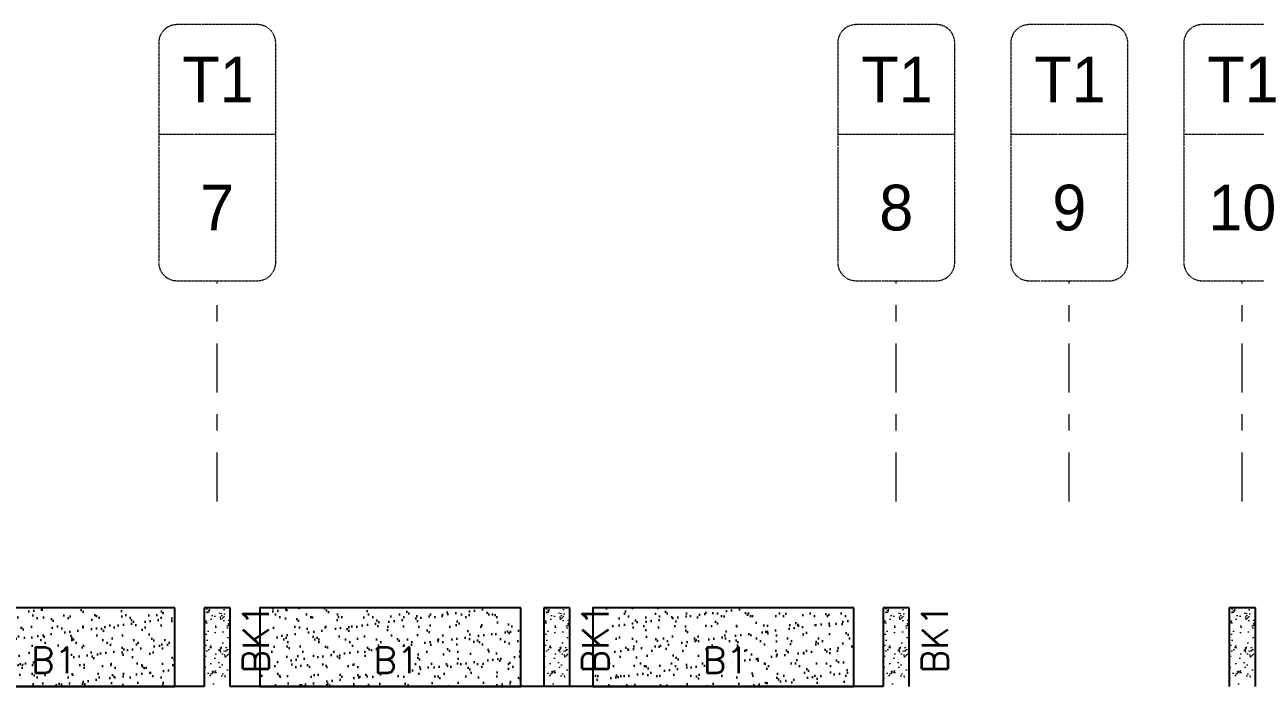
# Model space of a CAD drawing. Header units: millimetres. Extents: x 1078357 to 2594950, y -4969473 to -4636555.
# Drawn here: x 1247072 to 1256497, y -4652534 to -4647470 of the extents above; entities that cross this region are included whole.
import ezdxf
from ezdxf.enums import TextEntityAlignment as Align

# ---------------------------------------------------------------- set-up
doc = ezdxf.new("R2010")
doc.units = ezdxf.units.MM
for name, pattern in [('CENTER', [2, 1.25, -0.25, 0.25, -0.25]), ('CONTINOUS', [0]), ('DGN STYLE 7', [8.34, 3.75, -1.67, 1.25, -1.67]), ('HIDDEN', [0.375, 0.25, -0.125]), ('New Retail block$0$CONTINOUS', [0])]:
    doc.linetypes.add(name, pattern=pattern)
for name, color, linetype, lineweight in [('A-_ANOTDIMA_D-', 6, 'Continuous', 13), ('A-_ANOTGRID_E-', 8, 'DGN STYLE 7', 13), ('GRID LINE', 8, 'Continuous', 0), ('HATCH', 8, 'Continuous', 30), ('S-NON STR RCC WALL', 8, 'Continuous', 0)]:
    doc.layers.add(name, color=color, linetype=linetype, lineweight=lineweight)
doc.layers.add('B-200x650', color=241, linetype='HIDDEN')
doc.layers.add('S-PROJECTION', color=54, linetype='New Retail block$0$CONTINOUS')
doc.styles.add('ROMANS', font='romans.shx', dxfattribs={"width": 0.85})
doc.styles.get("Standard").update_dxf_attribs({"font": 'Adani Regular.ttf', "height": 500})

# ---------------------------------------------------------------- blocks, each defined once
blk = doc.blocks.new('Tower grid nomenclature-ex')
at = {"layer": 'A-_ANOTGRID_E-'}
blk.add_lwpolyline([(-1250, -600), (1750, -600, 0.414214), (2000, -350), (2000, 750, 0.414214), (1750, 1000), (-1250, 1000, 0.414214), (-1500, 750), (-1500, -350, 0.414214)], format="xyb", close=True, dxfattribs=at)
blk.add_lwpolyline([(0, 1000), (0, -600)], dxfattribs=at)
at = {"layer": 'A-_ANOTGRID_E-', "flags": 8}
for p in [(-1235, 400), (1788, 400)]:
    blk.add_attdef('GRID', text='', height=625, dxfattribs=at).set_placement(p, align=Align.MIDDLE_CENTER)
blk = doc.blocks.new('T1')
at = {"layer": 'GRID LINE', "linetype": 'DGN STYLE 7', "ltscale": 100, "elevation": 0}
for points in [[(57885.6, -31827), (57885.6, -30138.1)], [(63085.6, -31827), (63085.6, -30138.1)], [(64410.6, -31827), (64410.6, -30138.1)], [(65735.6, -31827), (65735.6, -30138.1)]]:
    blk.add_lwpolyline(points, dxfattribs=at)
at = {"layer": 'GRID LINE'}
ref = blk.add_blockref('Tower grid nomenclature-ex', (57773.6, -29018.1, 0), dxfattribs=dict(at, xscale=0.56, yscale=0.56, zscale=0.56, rotation=270))
ref.add_attrib('GRID', '7', dxfattribs={"layer": 'A-_ANOTGRID_E-', "height": 350}).set_placement((57885.6, -29578.1, 0), align=Align.MIDDLE_CENTER)
ref.add_attrib('GRID', 'T1', dxfattribs={"layer": 'A-_ANOTGRID_E-', "height": 350}).set_placement((57891.4, -28598.1, 0), align=Align.MIDDLE_CENTER)
ref = blk.add_blockref('Tower grid nomenclature-ex', (62973.6, -29018.1, 0), dxfattribs=dict(at, xscale=0.56, yscale=0.56, zscale=0.56, rotation=270))
ref.add_attrib('GRID', '8', dxfattribs={"layer": 'A-_ANOTGRID_E-', "height": 350}).set_placement((63085.6, -29578.1, 0), align=Align.MIDDLE_CENTER)
ref.add_attrib('GRID', 'T1', dxfattribs={"layer": 'A-_ANOTGRID_E-', "height": 350}).set_placement((63091.4, -28598.1, 0), align=Align.MIDDLE_CENTER)
ref = blk.add_blockref('Tower grid nomenclature-ex', (64298.6, -29018.1, 0), dxfattribs=dict(at, xscale=0.56, yscale=0.56, zscale=0.56, rotation=270))
ref.add_attrib('GRID', '9', dxfattribs={"layer": 'A-_ANOTGRID_E-', "height": 350}).set_placement((64410.6, -29578.1, 0), align=Align.MIDDLE_CENTER)
ref.add_attrib('GRID', 'T1', dxfattribs={"layer": 'A-_ANOTGRID_E-', "height": 350}).set_placement((64416.4, -28598.1, 0), align=Align.MIDDLE_CENTER)
ref = blk.add_blockref('Tower grid nomenclature-ex', (65623.6, -29018.1, 0), dxfattribs=dict(at, xscale=0.56, yscale=0.56, zscale=0.56, rotation=270))
ref.add_attrib('GRID', '10', dxfattribs={"layer": 'A-_ANOTGRID_E-', "height": 350}).set_placement((65735.6, -29578.1, 0), align=Align.MIDDLE_CENTER)
ref.add_attrib('GRID', 'T1', dxfattribs={"layer": 'A-_ANOTGRID_E-', "height": 350}).set_placement((65741.4, -28598.1, 0), align=Align.MIDDLE_CENTER)

msp = doc.modelspace()

# ---------------------------------------------------------------- hatches: boundary and pattern name
at = {"layer": 'HATCH'}
h = msp.add_hatch(dxfattribs=at)
h.set_pattern_fill('AR-SAND', color=8, scale=3, angle=179.97015)
h.set_pattern_definition([(37.4701541, (-1612586.65, 9335035.87), (-4.7236114, 146.8264517), [0, -115.824, 0, -129.54, 0, -123.825]), (7.4701541, (-1612586.65, 9335035.87), (134.9689868, 214.9772528), [0, -62.484, 0, -104.394, 0, -40.005]), (327.4701541, (-1612680.38, 9335035.92), (237.2979035, 0.3075449), [0, -38.1, 0, -137.16, 0, -179.07]), (317.4701541, (-1612680.38, 9335035.92), (229.1017424, 66.759465), [0, -19.05, 0, -89.916, 0, -102.87])])
h.paths.add_polyline_path([(1248221.9, -4651934.4), (1246221.9, -4651934.4), (1246221.9, -4652534.4), (1248221.9, -4652534.4)])
h = msp.add_hatch(dxfattribs=at)
h.set_pattern_fill('AR-SAND', color=8, scale=3, angle=179.97015)
h.set_pattern_definition([(37.4701541, (-1615236.65, 9335035.87), (-4.7236114, 146.8264517), [0, -115.824, 0, -129.54, 0, -123.825]), (7.4701541, (-1615236.65, 9335035.87), (134.9689868, 214.9772528), [0, -62.484, 0, -104.394, 0, -40.005]), (327.4701541, (-1615330.38, 9335035.92), (237.2979035, 0.3075449), [0, -38.1, 0, -137.16, 0, -179.07]), (317.4701541, (-1615330.38, 9335035.92), (229.1017424, 66.759465), [0, -19.05, 0, -89.916, 0, -102.87])])
h.paths.add_polyline_path([(1250871.9, -4651934.4), (1248871.9, -4651934.4), (1248871.9, -4652534.4), (1250871.9, -4652534.4)])
h = msp.add_hatch(dxfattribs=at)
h.set_pattern_fill('AR-SAND', color=8, scale=3, angle=179.97015)
h.set_pattern_definition([(37.4701541, (-1617786.65, 9335035.87), (-4.7236114, 146.8264517), [0, -115.824, 0, -129.54, 0, -123.825]), (7.4701541, (-1617786.65, 9335035.87), (134.9689868, 214.9772528), [0, -62.484, 0, -104.394, 0, -40.005]), (327.4701541, (-1617880.38, 9335035.92), (237.2979035, 0.3075449), [0, -38.1, 0, -137.16, 0, -179.07]), (317.4701541, (-1617880.38, 9335035.92), (229.1017424, 66.759465), [0, -19.05, 0, -89.916, 0, -102.87])])
h.paths.add_polyline_path([(1253421.9, -4651934.4), (1251421.9, -4651934.4), (1251421.9, -4652534.4), (1253421.9, -4652534.4)])
at = {"layer": 'S-NON STR RCC WALL'}
h = msp.add_hatch(dxfattribs=at)
h.set_pattern_fill('AR-CONC', color=256, angle=180)
h.set_pattern_definition([(50, (-7285398.18, 32903153.84), (182.184669, -15.93908554), [19.05, -209.55]), (355, (-7285398.18, 32903153.84), (-35.2434214, 191.0568452), [15.24, -167.6405842]), (100.4514447, (-7285383, 32903152.51), (146.9412471, 175.1177519), [16.1900088, -178.0902446]), (46.1842, (-7285398.18, 32903204.64), (271.0790409, -42.0423279), [28.575, -314.325]), (96.6355576, (-7285375.59, 32903201.14), (237.404134, 247.4261246), [24.2850231, -267.1356082]), (351.1841512, (-7285398.18, 32903204.64), (237.404134, 247.4261246), [22.859967, -251.459732]), (21, (-7285372.78, 32903191.94), (151.61439127, -102.2651982), [19.05, -209.55]), (326, (-7285372.78, 32903191.94), (61.80202835, 184.1879661), [15.24, -167.64]), (71.451445, (-7285360.14, 32903183.42), (213.4164193, 81.9227689), [16.1900088, -178.0899376]), (37.5, (-7285398.175, 32903153.84), (3.08860325, 84.55503887), [0, -165.608, 0, -170.18, 0, -168.275]), (7.5, (-7285398.175, 32903153.84), (66.8196625, 100.18057482), [0, -97.028, 0, -161.798, 0, -64.135]), (327.5, (-7285454.82, 32903153.84), (135.59059517, -5.72874399), [0, -63.5, 0, -198.12, 0, -262.89]), (317.5, (-7285480.22, 32903153.84), (148.1291814, 25.42649103), [0, -82.55, 0, -131.572, 0, -186.69])])
h.paths.add_polyline_path([(1248646.6, -4652534.4), (1248646.6, -4651934.4), (1248446.6, -4651934.4), (1248446.6, -4652534.4), (1248646.6, -4652534.4)], is_closed=False)
h = msp.add_hatch(dxfattribs=at)
h.set_pattern_fill('AR-CONC', color=256, angle=180)
h.set_pattern_definition([(50, (-7282798.2, 32903153.85), (182.184669, -15.93908554), [19.05, -209.55]), (355, (-7282798.2, 32903153.85), (-35.2434214, 191.0568452), [15.24, -167.6405842]), (100.4514447, (-7282783.01, 32903152.52), (146.9412471, 175.1177519), [16.1900088, -178.0902446]), (46.1842, (-7282798.2, 32903204.65), (271.0790409, -42.0423279), [28.575, -314.325]), (96.6355576, (-7282775.6, 32903201.14), (237.404134, 247.4261246), [24.2850231, -267.1356082]), (351.1841512, (-7282798.2, 32903204.65), (237.404134, 247.4261246), [22.859967, -251.459732]), (21, (-7282772.8, 32903191.95), (151.61439127, -102.2651982), [19.05, -209.55]), (326, (-7282772.8, 32903191.95), (61.80202835, 184.1879661), [15.24, -167.64]), (71.451445, (-7282760.16, 32903183.42), (213.4164193, 81.9227689), [16.1900088, -178.0899376]), (37.5, (-7282798.196, 32903153.846), (3.08860325, 84.55503887), [0, -165.608, 0, -170.18, 0, -168.275]), (7.5, (-7282798.2, 32903153.85), (66.8196625, 100.18057482), [0, -97.028, 0, -161.798, 0, -64.135]), (327.5, (-7282854.84, 32903153.846), (135.59059517, -5.72874399), [0, -63.5, 0, -198.12, 0, -262.89]), (317.5, (-7282880.24, 32903153.85), (148.1291814, 25.42649103), [0, -82.55, 0, -131.572, 0, -186.69])])
h.paths.add_polyline_path([(1251246.6, -4652534.3), (1251246.6, -4651934.4), (1251046.6, -4651934.4), (1251046.6, -4652534.4), (1251246.6, -4652534.4)], is_closed=False)
h = msp.add_hatch(dxfattribs=at)
h.set_pattern_fill('AR-CONC', color=256, angle=180)
h.set_pattern_definition([(50, (-7280198.2, 32903153.9), (182.184669, -15.93908554), [19.05, -209.55]), (355, (-7280198.2, 32903153.9), (-35.2434214, 191.0568452), [15.24, -167.6405842]), (100.4514447, (-7280183.01, 32903152.58), (146.9412471, 175.1177519), [16.1900088, -178.0902446]), (46.1842, (-7280198.2, 32903204.7), (271.0790409, -42.0423279), [28.575, -314.325]), (96.6355576, (-7280175.6, 32903201.2), (237.404134, 247.4261246), [24.2850231, -267.1356082]), (351.1841512, (-7280198.2, 32903204.7), (237.404134, 247.4261246), [22.859967, -251.459732]), (21, (-7280172.8, 32903192), (151.61439127, -102.2651982), [19.05, -209.55]), (326, (-7280172.8, 32903192), (61.80202835, 184.1879661), [15.24, -167.64]), (71.451445, (-7280160.16, 32903183.48), (213.4164193, 81.9227689), [16.1900088, -178.0899376]), (37.5, (-7280198.196, 32903153.91), (3.08860325, 84.55503887), [0, -165.608, 0, -170.18, 0, -168.275]), (7.5, (-7280198.2, 32903153.91), (66.8196625, 100.18057482), [0, -97.028, 0, -161.798, 0, -64.135]), (327.5, (-7280254.84, 32903153.91), (135.59059517, -5.72874399), [0, -63.5, 0, -198.12, 0, -262.89]), (317.5, (-7280280.24, 32903153.91), (148.1291814, 25.42649103), [0, -82.55, 0, -131.572, 0, -186.69])])
h.paths.add_polyline_path([(1253846.6, -4652534.3), (1253846.6, -4651934.3), (1253646.6, -4651934.3), (1253646.6, -4652534.3), (1253846.6, -4652534.3)], is_closed=False)
h = msp.add_hatch(dxfattribs=at)
h.set_pattern_fill('AR-CONC', color=256, angle=180)
h.set_pattern_definition([(50, (-7277548.2, 32903153.84), (182.184669, -15.93908554), [19.05, -209.55]), (355, (-7277548.2, 32903153.84), (-35.2434214, 191.0568452), [15.24, -167.6405842]), (100.4514447, (-7277533.01, 32903152.51), (146.9412471, 175.1177519), [16.1900088, -178.0902446]), (46.1842, (-7277548.2, 32903204.64), (271.0790409, -42.0423279), [28.575, -314.325]), (96.6355576, (-7277525.6, 32903201.14), (237.404134, 247.4261246), [24.2850231, -267.1356082]), (351.1841512, (-7277548.2, 32903204.64), (237.404134, 247.4261246), [22.859967, -251.459732]), (21, (-7277522.8, 32903191.94), (151.61439127, -102.2651982), [19.05, -209.55]), (326, (-7277522.8, 32903191.94), (61.80202835, 184.1879661), [15.24, -167.64]), (71.451445, (-7277510.16, 32903183.42), (213.4164193, 81.9227689), [16.1900088, -178.0899376]), (37.5, (-7277548.196, 32903153.84), (3.08860325, 84.55503887), [0, -165.608, 0, -170.18, 0, -168.275]), (7.5, (-7277548.2, 32903153.84), (66.8196625, 100.18057482), [0, -97.028, 0, -161.798, 0, -64.135]), (327.5, (-7277604.84, 32903153.84), (135.59059517, -5.72874399), [0, -63.5, 0, -198.12, 0, -262.89]), (317.5, (-7277630.24, 32903153.84), (148.1291814, 25.42649103), [0, -82.55, 0, -131.572, 0, -186.69])])
h.paths.add_polyline_path([(1256496.6, -4652534.4), (1256496.6, -4651934.4), (1256296.6, -4651934.4), (1256296.6, -4652534.4), (1256496.6, -4652534.4)], is_closed=False)

# ---------------------------------------------------------------- linework, layer by layer
at = {"layer": 'B-200x650', "linetype": 'CONTINOUS', "ltscale": 700}
for p, q in [((1248646.6, -4651934.3, 0), (1248446.6, -4651934.3, 0)), ((1248446.6, -4651934.3, 0), (1248446.6, -4652534.3, 0)), ((1248646.6, -4652534.3, 0), (1248646.6, -4651934.3, 0)), ((1251246.6, -4651934.4, 0), (1251046.6, -4651934.4, 0)), ((1251046.6, -4651934.4, 0), (1251046.6, -4652534.4, 0)), ((1251246.6, -4652534.4, 0), (1251246.6, -4651934.4, 0)), ((1253846.6, -4651934.3, 0), (1253646.6, -4651934.3, 0)), ((1253646.6, -4651934.3, 0), (1253646.6, -4652534.3, 0)), ((1253846.6, -4652534.3, 0), (1253846.6, -4651934.3, 0)), ((1256496.6, -4651934.4, 0), (1256296.6, -4651934.4, 0)), ((1256296.6, -4651934.4, 0), (1256296.6, -4652534.4, 0)), ((1256496.6, -4652534.4, 0), (1256496.6, -4651934.4, 0)), ((1248446.9, -4652534.4, 0), (1243446.9, -4652534.4, 0)), ((1253646.9, -4652534.4, 0), (1248646.9, -4652534.4, 0))]:
    msp.add_line(p, q, dxfattribs=at)
at = {"layer": 'S-PROJECTION', "elevation": 0}
for points in [[(1248221.9, -4651934.4), (1246221.9, -4651934.4), (1246221.9, -4652534.4), (1248221.9, -4652534.4)], [(1250871.9, -4651934.4), (1248871.9, -4651934.4), (1248871.9, -4652534.4), (1250871.9, -4652534.4)], [(1253421.9, -4651934.4), (1251421.9, -4651934.4), (1251421.9, -4652534.4), (1253421.9, -4652534.4)]]:
    msp.add_lwpolyline(points, close=True, dxfattribs=at)

# ---------------------------------------------------------------- block references
at = {"layer": 'A-_ANOTDIMA_D-', "color": 2, "linetype": 'CENTER', "ltscale": 700}
msp.add_blockref('T1', (1190661.1, -4619291.7, 0), dxfattribs=at)

# ---------------------------------------------------------------- texts
at = {"layer": 'B-200x650', "linetype": 'CONTINOUS', "ltscale": 700, "style": 'ROMANS'}
for p in [(1248942.2, -4652433.9, 50), (1251542.2, -4652434, 50), (1254142.2, -4652433.9, 50)]:
    msp.add_text('BK1', height=200, rotation=90, dxfattribs=at).set_placement(p)
at = {"layer": 'B-200x650', "linetype": 'HIDDEN', "ltscale": 500, "style": 'ROMANS'}
for p in [(1247120.3, -4652434, -2.7), (1249741.1, -4652434, -2.7), (1252264.8, -4652434, -2.7)]:
    msp.add_text('B1', height=200, rotation=359.99906, dxfattribs=at).set_placement(p)

doc.saveas('drawing.dxf')
